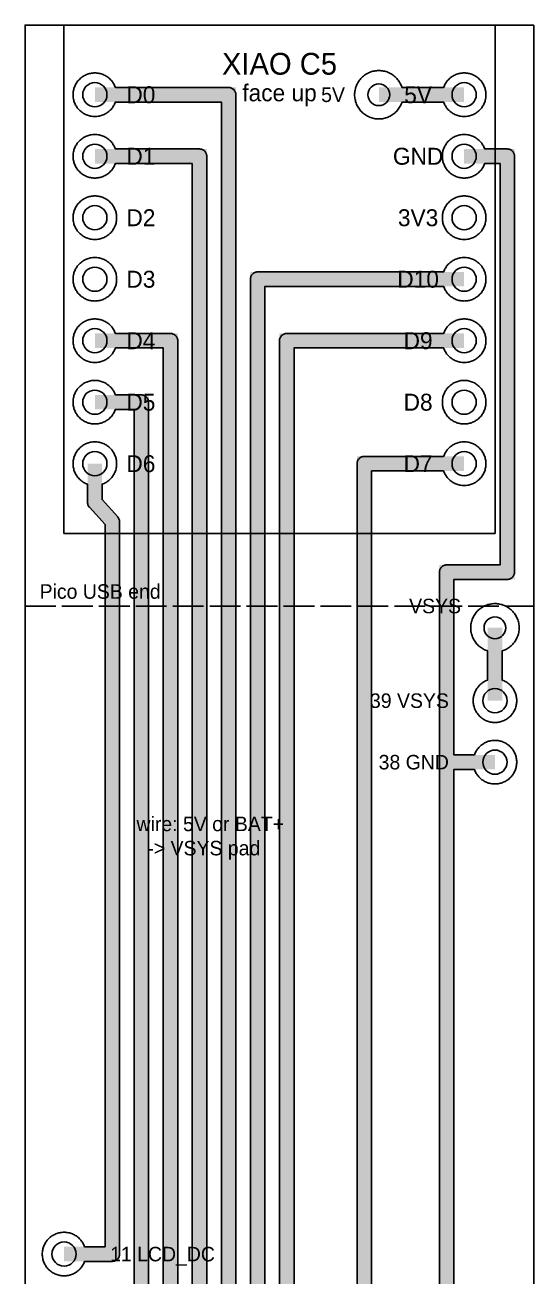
# Model space of a CAD drawing. Header units: millimetres. Extents: x 0 to 21, y -53.6 to 24.
# Drawn here: x 0 to 21, y -27.7 to 24 of the extents above; entities that cross this region are included whole.
import ezdxf
from ezdxf.enums import TextEntityAlignment as Align

# ---------------------------------------------------------------- set-up
doc = ezdxf.new("R2010")
doc.units = ezdxf.units.MM
doc.linetypes.add('DASHED', pattern=[1.524, 1.27, -0.254])
for name, color, linetype in [('COPPER_BOTTOM', 1, 'Continuous'), ('DRILL', 5, 'Continuous'), ('OUTLINE', 7, 'Continuous'), ('SILK_TOP', 2, 'Continuous'), ('TRACK_CENTER', 3, 'Continuous')]:
    doc.layers.add(name, color=color, linetype=linetype)

msp = doc.modelspace()

# ---------------------------------------------------------------- linework, layer by layer
at = {"layer": 'COPPER_BOTTOM'}
for points in [[(8.7, -39.47), (8.7, 21.12), (8.699, 21.149), (8.694, 21.179), (8.687, 21.207), (8.677, 21.235), (8.665, 21.261), (8.649, 21.287), (8.632, 21.31), (8.612, 21.332), (8.59, 21.352), (8.567, 21.369), (8.541, 21.385), (8.515, 21.397), (8.487, 21.407), (8.459, 21.414), (8.429, 21.419), (8.4, 21.42), (3.728, 21.42), (3.727, 21.423), (3.711, 21.464), (3.694, 21.505), (3.694, 21.505), (3.674, 21.544), (3.652, 21.583), (3.628, 21.62), (3.603, 21.656), (3.576, 21.691), (3.547, 21.724), (3.516, 21.756), (3.484, 21.787), (3.451, 21.816), (3.416, 21.843), (3.38, 21.868), (3.343, 21.892), (3.304, 21.914), (3.265, 21.934), (3.224, 21.951), (3.183, 21.967), (3.141, 21.981), (3.099, 21.993), (3.056, 22.003), (3.012, 22.01), (2.968, 22.016), (2.924, 22.019), (2.88, 22.02), (2.836, 22.019), (2.792, 22.016), (2.748, 22.01), (2.704, 22.003), (2.661, 21.993), (2.619, 21.981), (2.577, 21.967), (2.536, 21.951), (2.495, 21.934), (2.456, 21.914), (2.417, 21.892), (2.38, 21.868), (2.344, 21.843), (2.309, 21.816), (2.276, 21.787), (2.244, 21.756), (2.213, 21.724), (2.184, 21.691), (2.157, 21.656), (2.132, 21.62), (2.108, 21.583), (2.086, 21.544), (2.066, 21.505), (2.049, 21.464), (2.033, 21.423), (2.019, 21.381), (2.007, 21.339), (1.997, 21.296), (1.99, 21.252), (1.984, 21.208), (1.981, 21.164), (1.98, 21.12), (1.981, 21.076), (1.984, 21.032), (1.99, 20.988), (1.997, 20.944), (2.007, 20.901), (2.019, 20.859), (2.033, 20.817), (2.049, 20.776), (2.066, 20.735), (2.086, 20.696), (2.108, 20.657), (2.132, 20.62), (2.157, 20.584), (2.184, 20.549), (2.213, 20.516), (2.244, 20.484), (2.276, 20.453), (2.309, 20.424), (2.344, 20.397), (2.38, 20.372), (2.417, 20.348), (2.456, 20.326), (2.495, 20.306), (2.536, 20.289), (2.577, 20.273), (2.619, 20.259), (2.661, 20.247), (2.704, 20.237), (2.748, 20.23), (2.792, 20.224), (2.836, 20.221), (2.88, 20.22), (2.924, 20.221), (2.968, 20.224), (3.012, 20.23), (3.056, 20.237), (3.099, 20.247), (3.141, 20.259), (3.183, 20.273), (3.224, 20.289), (3.265, 20.306), (3.304, 20.326), (3.343, 20.348), (3.38, 20.372), (3.416, 20.397), (3.451, 20.424), (3.484, 20.453), (3.516, 20.484), (3.547, 20.516), (3.576, 20.549), (3.603, 20.584), (3.628, 20.62), (3.652, 20.657), (3.674, 20.696), (3.694, 20.735), (3.711, 20.776), (3.727, 20.817), (3.728, 20.82), (8.1, 20.82), (8.1, -39.17)], [(7.5, -36.93), (7.5, 18.58), (7.499, 18.609), (7.494, 18.639), (7.487, 18.667), (7.477, 18.695), (7.465, 18.721), (7.449, 18.747), (7.432, 18.77), (7.412, 18.792), (7.39, 18.812), (7.367, 18.829), (7.341, 18.845), (7.315, 18.857), (7.287, 18.867), (7.259, 18.874), (7.229, 18.879), (7.2, 18.88), (3.728, 18.88), (3.727, 18.883), (3.711, 18.924), (3.694, 18.965), (3.694, 18.965), (3.674, 19.004), (3.652, 19.043), (3.628, 19.08), (3.603, 19.116), (3.576, 19.151), (3.547, 19.184), (3.516, 19.216), (3.484, 19.247), (3.451, 19.276), (3.416, 19.303), (3.38, 19.328), (3.343, 19.352), (3.304, 19.374), (3.265, 19.394), (3.224, 19.411), (3.183, 19.427), (3.141, 19.441), (3.099, 19.453), (3.056, 19.463), (3.012, 19.47), (2.968, 19.476), (2.924, 19.479), (2.88, 19.48), (2.836, 19.479), (2.792, 19.476), (2.748, 19.47), (2.704, 19.463), (2.661, 19.453), (2.619, 19.441), (2.577, 19.427), (2.536, 19.411), (2.495, 19.394), (2.456, 19.374), (2.417, 19.352), (2.38, 19.328), (2.344, 19.303), (2.309, 19.276), (2.276, 19.247), (2.244, 19.216), (2.213, 19.184), (2.184, 19.151), (2.157, 19.116), (2.132, 19.08), (2.108, 19.043), (2.086, 19.004), (2.066, 18.965), (2.049, 18.924), (2.033, 18.883), (2.019, 18.841), (2.007, 18.799), (1.997, 18.756), (1.99, 18.712), (1.984, 18.668), (1.981, 18.624), (1.98, 18.58), (1.981, 18.536), (1.984, 18.492), (1.99, 18.448), (1.997, 18.404), (2.007, 18.361), (2.019, 18.319), (2.033, 18.277), (2.049, 18.236), (2.066, 18.195), (2.086, 18.156), (2.108, 18.117), (2.132, 18.08), (2.157, 18.044), (2.184, 18.009), (2.213, 17.976), (2.244, 17.944), (2.276, 17.913), (2.309, 17.884), (2.344, 17.857), (2.38, 17.832), (2.417, 17.808), (2.456, 17.786), (2.495, 17.766), (2.536, 17.749), (2.577, 17.733), (2.619, 17.719), (2.661, 17.707), (2.704, 17.697), (2.748, 17.69), (2.792, 17.684), (2.836, 17.681), (2.88, 17.68), (2.924, 17.681), (2.968, 17.684), (3.012, 17.69), (3.056, 17.697), (3.099, 17.707), (3.141, 17.719), (3.183, 17.733), (3.224, 17.749), (3.265, 17.766), (3.304, 17.786), (3.343, 17.808), (3.38, 17.832), (3.416, 17.857), (3.451, 17.884), (3.484, 17.913), (3.516, 17.944), (3.547, 17.976), (3.576, 18.009), (3.603, 18.044), (3.628, 18.08), (3.652, 18.117), (3.674, 18.156), (3.694, 18.195), (3.711, 18.236), (3.727, 18.277), (3.728, 18.28), (6.9, 18.28), (6.9, -36.63)], [(17.7, -31.55), (17.7, -6.75), (18.542, -6.75), (18.543, -6.753), (18.559, -6.794), (18.576, -6.835), (18.596, -6.874), (18.618, -6.913), (18.642, -6.95), (18.667, -6.986), (18.694, -7.021), (18.723, -7.054), (18.754, -7.086), (18.786, -7.117), (18.819, -7.146), (18.854, -7.173), (18.89, -7.198), (18.927, -7.222), (18.966, -7.244), (19.005, -7.264), (19.046, -7.281), (19.087, -7.297), (19.129, -7.311), (19.171, -7.323), (19.214, -7.333), (19.258, -7.34), (19.302, -7.346), (19.346, -7.349), (19.39, -7.35), (19.434, -7.349), (19.478, -7.346), (19.522, -7.34), (19.566, -7.333), (19.609, -7.323), (19.651, -7.311), (19.693, -7.297), (19.734, -7.281), (19.775, -7.264), (19.814, -7.244), (19.853, -7.222), (19.89, -7.198), (19.926, -7.173), (19.961, -7.146), (19.994, -7.117), (20.026, -7.086), (20.057, -7.054), (20.086, -7.021), (20.113, -6.986), (20.138, -6.95), (20.162, -6.913), (20.184, -6.874), (20.204, -6.835), (20.221, -6.794), (20.237, -6.753), (20.251, -6.711), (20.263, -6.669), (20.273, -6.626), (20.28, -6.582), (20.286, -6.538), (20.289, -6.494), (20.29, -6.45), (20.289, -6.406), (20.286, -6.362), (20.28, -6.318), (20.273, -6.274), (20.263, -6.231), (20.251, -6.189), (20.237, -6.147), (20.221, -6.106), (20.204, -6.065), (20.184, -6.026), (20.162, -5.987), (20.138, -5.95), (20.113, -5.914), (20.086, -5.879), (20.057, -5.846), (20.026, -5.814), (19.994, -5.783), (19.961, -5.754), (19.926, -5.727), (19.89, -5.702), (19.853, -5.678), (19.814, -5.656), (19.775, -5.636), (19.734, -5.619), (19.693, -5.603), (19.651, -5.589), (19.609, -5.577), (19.566, -5.567), (19.522, -5.56), (19.478, -5.554), (19.434, -5.551), (19.39, -5.55), (19.346, -5.551), (19.302, -5.554), (19.258, -5.56), (19.214, -5.567), (19.171, -5.577), (19.129, -5.589), (19.087, -5.603), (19.046, -5.619), (19.005, -5.636), (18.966, -5.656), (18.927, -5.678), (18.89, -5.702), (18.854, -5.727), (18.819, -5.754), (18.786, -5.783), (18.754, -5.814), (18.723, -5.846), (18.694, -5.879), (18.667, -5.914), (18.642, -5.95), (18.618, -5.987), (18.596, -6.026), (18.576, -6.065), (18.559, -6.106), (18.543, -6.147), (18.542, -6.15), (17.7, -6.15), (17.7, 1.1), (19.9, 1.1), (19.929, 1.101), (19.959, 1.106), (19.987, 1.113), (20.015, 1.123), (20.041, 1.135), (20.067, 1.151), (20.09, 1.168), (20.112, 1.188), (20.132, 1.21), (20.149, 1.233), (20.165, 1.259), (20.177, 1.285), (20.187, 1.313), (20.194, 1.341), (20.199, 1.371), (20.2, 1.4), (20.2, 18.58), (20.199, 18.609), (20.194, 18.639), (20.187, 18.667), (20.177, 18.695), (20.165, 18.721), (20.149, 18.747), (20.132, 18.77), (20.112, 18.792), (20.09, 18.812), (20.067, 18.829), (20.041, 18.845), (20.015, 18.857), (19.987, 18.867), (19.959, 18.874), (19.929, 18.879), (19.9, 18.88), (18.968, 18.88), (18.967, 18.883), (18.951, 18.924), (18.951, 18.924), (18.934, 18.965), (18.914, 19.004), (18.892, 19.043), (18.868, 19.08), (18.843, 19.116), (18.816, 19.151), (18.787, 19.184), (18.756, 19.216), (18.724, 19.247), (18.691, 19.276), (18.656, 19.303), (18.62, 19.328), (18.583, 19.352), (18.544, 19.374), (18.505, 19.394), (18.464, 19.411), (18.423, 19.427), (18.381, 19.441), (18.339, 19.453), (18.296, 19.463), (18.252, 19.47), (18.208, 19.476), (18.164, 19.479), (18.12, 19.48), (18.076, 19.479), (18.032, 19.476), (17.988, 19.47), (17.944, 19.463), (17.901, 19.453), (17.859, 19.441), (17.817, 19.427), (17.776, 19.411), (17.735, 19.394), (17.696, 19.374), (17.657, 19.352), (17.62, 19.328), (17.584, 19.303), (17.549, 19.276), (17.516, 19.247), (17.484, 19.216), (17.453, 19.184), (17.424, 19.151), (17.397, 19.116), (17.372, 19.08), (17.348, 19.043), (17.326, 19.004), (17.306, 18.965), (17.289, 18.924), (17.273, 18.883), (17.259, 18.841), (17.247, 18.799), (17.237, 18.756), (17.23, 18.712), (17.224, 18.668), (17.221, 18.624), (17.22, 18.58), (17.221, 18.536), (17.224, 18.492), (17.23, 18.448), (17.237, 18.404), (17.247, 18.361), (17.259, 18.319), (17.273, 18.277), (17.289, 18.236), (17.306, 18.195), (17.326, 18.156), (17.348, 18.117), (17.372, 18.08), (17.397, 18.044), (17.424, 18.009), (17.453, 17.976), (17.484, 17.944), (17.516, 17.913), (17.549, 17.884), (17.584, 17.857), (17.62, 17.832), (17.657, 17.808), (17.696, 17.786), (17.735, 17.766), (17.776, 17.749), (17.817, 17.733), (17.859, 17.719), (17.901, 17.707), (17.944, 17.697), (17.988, 17.69), (18.032, 17.684), (18.076, 17.681), (18.12, 17.68), (18.164, 17.681), (18.208, 17.684), (18.252, 17.69), (18.296, 17.697), (18.339, 17.707), (18.381, 17.719), (18.423, 17.733), (18.464, 17.749), (18.505, 17.766), (18.544, 17.786), (18.583, 17.808), (18.62, 17.832), (18.656, 17.857), (18.691, 17.884), (18.724, 17.913), (18.756, 17.944), (18.787, 17.976), (18.816, 18.009), (18.843, 18.044), (18.868, 18.08), (18.892, 18.117), (18.914, 18.156), (18.934, 18.195), (18.951, 18.236), (18.967, 18.277), (18.968, 18.28), (19.6, 18.28), (19.6, 1.7), (17.4, 1.7), (17.371, 1.699), (17.341, 1.694), (17.313, 1.687), (17.285, 1.677), (17.259, 1.665), (17.233, 1.649), (17.21, 1.632), (17.188, 1.612), (17.168, 1.59), (17.151, 1.567), (17.135, 1.541), (17.123, 1.515), (17.113, 1.487), (17.106, 1.459), (17.101, 1.429), (17.1, 1.4), (17.1, -6.45), (17.1, -31.85)], [(9.9, -42.01), (9.9, 13.2), (17.272, 13.2), (17.273, 13.197), (17.289, 13.156), (17.306, 13.115), (17.326, 13.076), (17.348, 13.037), (17.372, 13), (17.397, 12.964), (17.424, 12.929), (17.453, 12.896), (17.484, 12.864), (17.516, 12.833), (17.549, 12.804), (17.584, 12.777), (17.62, 12.752), (17.657, 12.728), (17.696, 12.706), (17.735, 12.686), (17.776, 12.669), (17.817, 12.653), (17.859, 12.639), (17.901, 12.627), (17.944, 12.617), (17.988, 12.61), (18.032, 12.604), (18.076, 12.601), (18.12, 12.6), (18.164, 12.601), (18.208, 12.604), (18.252, 12.61), (18.296, 12.617), (18.339, 12.627), (18.381, 12.639), (18.423, 12.653), (18.464, 12.669), (18.505, 12.686), (18.544, 12.706), (18.583, 12.728), (18.62, 12.752), (18.656, 12.777), (18.691, 12.804), (18.724, 12.833), (18.756, 12.864), (18.787, 12.896), (18.816, 12.929), (18.843, 12.964), (18.868, 13), (18.892, 13.037), (18.914, 13.076), (18.934, 13.115), (18.951, 13.156), (18.967, 13.197), (18.981, 13.239), (18.993, 13.281), (19.003, 13.324), (19.01, 13.368), (19.016, 13.412), (19.019, 13.456), (19.02, 13.5), (19.019, 13.544), (19.016, 13.588), (19.01, 13.632), (19.003, 13.676), (18.993, 13.719), (18.981, 13.761), (18.967, 13.803), (18.951, 13.844), (18.934, 13.885), (18.914, 13.924), (18.892, 13.963), (18.868, 14), (18.843, 14.036), (18.816, 14.071), (18.787, 14.104), (18.756, 14.136), (18.724, 14.167), (18.691, 14.196), (18.656, 14.223), (18.62, 14.248), (18.583, 14.272), (18.544, 14.294), (18.505, 14.314), (18.464, 14.331), (18.423, 14.347), (18.381, 14.361), (18.339, 14.373), (18.296, 14.383), (18.252, 14.39), (18.208, 14.396), (18.164, 14.399), (18.12, 14.4), (18.076, 14.399), (18.032, 14.396), (17.988, 14.39), (17.944, 14.383), (17.901, 14.373), (17.859, 14.361), (17.817, 14.347), (17.776, 14.331), (17.735, 14.314), (17.696, 14.294), (17.657, 14.272), (17.62, 14.248), (17.584, 14.223), (17.549, 14.196), (17.516, 14.167), (17.484, 14.136), (17.453, 14.104), (17.424, 14.071), (17.397, 14.036), (17.372, 14), (17.348, 13.963), (17.326, 13.924), (17.306, 13.885), (17.289, 13.844), (17.273, 13.803), (17.272, 13.8), (9.6, 13.8), (9.571, 13.799), (9.541, 13.794), (9.513, 13.787), (9.485, 13.777), (9.459, 13.765), (9.433, 13.749), (9.41, 13.732), (9.388, 13.712), (9.368, 13.69), (9.351, 13.667), (9.335, 13.641), (9.323, 13.615), (9.313, 13.587), (9.306, 13.559), (9.301, 13.529), (9.3, 13.5), (9.3, -41.71)], [(6.3, -34.39), (6.3, 10.96), (6.299, 10.989), (6.294, 11.019), (6.287, 11.047), (6.277, 11.075), (6.265, 11.101), (6.249, 11.127), (6.232, 11.15), (6.212, 11.172), (6.19, 11.192), (6.167, 11.209), (6.141, 11.225), (6.115, 11.237), (6.087, 11.247), (6.059, 11.254), (6.029, 11.259), (6, 11.26), (3.728, 11.26), (3.727, 11.263), (3.711, 11.304), (3.711, 11.304), (3.694, 11.345), (3.674, 11.384), (3.652, 11.423), (3.628, 11.46), (3.603, 11.496), (3.576, 11.531), (3.547, 11.564), (3.516, 11.596), (3.484, 11.627), (3.451, 11.656), (3.416, 11.683), (3.38, 11.708), (3.343, 11.732), (3.304, 11.754), (3.265, 11.774), (3.224, 11.791), (3.183, 11.807), (3.141, 11.821), (3.099, 11.833), (3.056, 11.843), (3.012, 11.85), (2.968, 11.856), (2.924, 11.859), (2.88, 11.86), (2.836, 11.859), (2.792, 11.856), (2.748, 11.85), (2.704, 11.843), (2.661, 11.833), (2.619, 11.821), (2.577, 11.807), (2.536, 11.791), (2.495, 11.774), (2.456, 11.754), (2.417, 11.732), (2.38, 11.708), (2.344, 11.683), (2.309, 11.656), (2.276, 11.627), (2.244, 11.596), (2.213, 11.564), (2.184, 11.531), (2.157, 11.496), (2.132, 11.46), (2.108, 11.423), (2.086, 11.384), (2.066, 11.345), (2.049, 11.304), (2.033, 11.263), (2.019, 11.221), (2.007, 11.179), (1.997, 11.136), (1.99, 11.092), (1.984, 11.048), (1.981, 11.004), (1.98, 10.96), (1.981, 10.916), (1.984, 10.872), (1.99, 10.828), (1.997, 10.784), (2.007, 10.741), (2.019, 10.699), (2.033, 10.657), (2.049, 10.616), (2.066, 10.575), (2.086, 10.536), (2.108, 10.497), (2.132, 10.46), (2.157, 10.424), (2.184, 10.389), (2.213, 10.356), (2.244, 10.324), (2.276, 10.293), (2.309, 10.264), (2.344, 10.237), (2.38, 10.212), (2.417, 10.188), (2.456, 10.166), (2.495, 10.146), (2.536, 10.129), (2.577, 10.113), (2.619, 10.099), (2.661, 10.087), (2.704, 10.077), (2.748, 10.07), (2.792, 10.064), (2.836, 10.061), (2.88, 10.06), (2.924, 10.061), (2.968, 10.064), (3.012, 10.07), (3.056, 10.077), (3.099, 10.087), (3.141, 10.099), (3.183, 10.113), (3.224, 10.129), (3.265, 10.146), (3.304, 10.166), (3.343, 10.188), (3.38, 10.212), (3.416, 10.237), (3.451, 10.264), (3.484, 10.293), (3.516, 10.324), (3.547, 10.356), (3.576, 10.389), (3.603, 10.424), (3.628, 10.46), (3.652, 10.497), (3.674, 10.536), (3.694, 10.575), (3.711, 10.616), (3.727, 10.657), (3.728, 10.66), (5.7, 10.66), (5.7, -34.09)], [(11.1, -49.63), (11.1, 10.66), (17.272, 10.66), (17.273, 10.657), (17.289, 10.616), (17.306, 10.575), (17.326, 10.536), (17.348, 10.497), (17.372, 10.46), (17.397, 10.424), (17.424, 10.389), (17.453, 10.356), (17.484, 10.324), (17.516, 10.293), (17.549, 10.264), (17.584, 10.237), (17.62, 10.212), (17.657, 10.188), (17.696, 10.166), (17.735, 10.146), (17.776, 10.129), (17.817, 10.113), (17.859, 10.099), (17.901, 10.087), (17.944, 10.077), (17.988, 10.07), (18.032, 10.064), (18.076, 10.061), (18.12, 10.06), (18.164, 10.061), (18.208, 10.064), (18.252, 10.07), (18.296, 10.077), (18.339, 10.087), (18.381, 10.099), (18.423, 10.113), (18.464, 10.129), (18.505, 10.146), (18.544, 10.166), (18.583, 10.188), (18.62, 10.212), (18.656, 10.237), (18.691, 10.264), (18.724, 10.293), (18.756, 10.324), (18.787, 10.356), (18.816, 10.389), (18.843, 10.424), (18.868, 10.46), (18.892, 10.497), (18.914, 10.536), (18.934, 10.575), (18.951, 10.616), (18.967, 10.657), (18.981, 10.699), (18.993, 10.741), (19.003, 10.784), (19.01, 10.828), (19.016, 10.872), (19.019, 10.916), (19.02, 10.96), (19.019, 11.004), (19.016, 11.048), (19.01, 11.092), (19.003, 11.136), (18.993, 11.179), (18.981, 11.221), (18.967, 11.263), (18.951, 11.304), (18.934, 11.345), (18.914, 11.384), (18.892, 11.423), (18.868, 11.46), (18.843, 11.496), (18.816, 11.531), (18.787, 11.564), (18.756, 11.596), (18.724, 11.627), (18.691, 11.656), (18.656, 11.683), (18.62, 11.708), (18.583, 11.732), (18.544, 11.754), (18.505, 11.774), (18.464, 11.791), (18.423, 11.807), (18.381, 11.821), (18.339, 11.833), (18.296, 11.843), (18.252, 11.85), (18.208, 11.856), (18.164, 11.859), (18.12, 11.86), (18.076, 11.859), (18.032, 11.856), (17.988, 11.85), (17.944, 11.843), (17.901, 11.833), (17.859, 11.821), (17.817, 11.807), (17.776, 11.791), (17.735, 11.774), (17.696, 11.754), (17.657, 11.732), (17.62, 11.708), (17.584, 11.683), (17.549, 11.656), (17.516, 11.627), (17.484, 11.596), (17.453, 11.564), (17.424, 11.531), (17.397, 11.496), (17.372, 11.46), (17.348, 11.423), (17.326, 11.384), (17.306, 11.345), (17.289, 11.304), (17.273, 11.263), (17.272, 11.26), (10.8, 11.26), (10.771, 11.259), (10.741, 11.254), (10.713, 11.247), (10.685, 11.237), (10.659, 11.225), (10.633, 11.209), (10.633, 11.209), (10.61, 11.192), (10.588, 11.172), (10.568, 11.15), (10.551, 11.127), (10.535, 11.101), (10.523, 11.075), (10.513, 11.047), (10.506, 11.019), (10.501, 10.989), (10.5, 10.96), (10.5, -49.33)], [(5.1, -29.31), (5.1, 8.42), (5.099, 8.449), (5.094, 8.479), (5.087, 8.507), (5.077, 8.535), (5.065, 8.561), (5.049, 8.587), (5.032, 8.61), (5.012, 8.632), (4.99, 8.652), (4.967, 8.669), (4.941, 8.685), (4.915, 8.697), (4.887, 8.707), (4.859, 8.714), (4.829, 8.719), (4.8, 8.72), (3.728, 8.72), (3.727, 8.723), (3.711, 8.764), (3.711, 8.764), (3.694, 8.805), (3.674, 8.844), (3.652, 8.883), (3.628, 8.92), (3.603, 8.956), (3.576, 8.991), (3.547, 9.024), (3.516, 9.056), (3.484, 9.087), (3.451, 9.116), (3.416, 9.143), (3.38, 9.168), (3.343, 9.192), (3.304, 9.214), (3.265, 9.234), (3.224, 9.251), (3.183, 9.267), (3.141, 9.281), (3.099, 9.293), (3.056, 9.303), (3.012, 9.31), (2.968, 9.316), (2.924, 9.319), (2.88, 9.32), (2.836, 9.319), (2.792, 9.316), (2.748, 9.31), (2.704, 9.303), (2.661, 9.293), (2.619, 9.281), (2.577, 9.267), (2.536, 9.251), (2.495, 9.234), (2.456, 9.214), (2.417, 9.192), (2.38, 9.168), (2.344, 9.143), (2.309, 9.116), (2.276, 9.087), (2.244, 9.056), (2.213, 9.024), (2.184, 8.991), (2.157, 8.956), (2.132, 8.92), (2.108, 8.883), (2.086, 8.844), (2.066, 8.805), (2.049, 8.764), (2.033, 8.723), (2.019, 8.681), (2.007, 8.639), (1.997, 8.596), (1.99, 8.552), (1.984, 8.508), (1.981, 8.464), (1.98, 8.42), (1.981, 8.376), (1.984, 8.332), (1.99, 8.288), (1.997, 8.244), (2.007, 8.201), (2.019, 8.159), (2.033, 8.117), (2.049, 8.076), (2.066, 8.035), (2.086, 7.996), (2.108, 7.957), (2.132, 7.92), (2.157, 7.884), (2.184, 7.849), (2.213, 7.816), (2.244, 7.784), (2.276, 7.753), (2.309, 7.724), (2.344, 7.697), (2.38, 7.672), (2.417, 7.648), (2.456, 7.626), (2.495, 7.606), (2.536, 7.589), (2.577, 7.573), (2.619, 7.559), (2.661, 7.547), (2.704, 7.537), (2.748, 7.53), (2.792, 7.524), (2.836, 7.521), (2.88, 7.52), (2.924, 7.521), (2.968, 7.524), (3.012, 7.53), (3.056, 7.537), (3.099, 7.547), (3.141, 7.559), (3.183, 7.573), (3.224, 7.589), (3.265, 7.606), (3.304, 7.626), (3.343, 7.648), (3.38, 7.672), (3.416, 7.697), (3.451, 7.724), (3.484, 7.753), (3.516, 7.784), (3.547, 7.816), (3.576, 7.849), (3.603, 7.884), (3.628, 7.92), (3.652, 7.957), (3.674, 7.996), (3.694, 8.035), (3.711, 8.076), (3.727, 8.117), (3.728, 8.12), (4.5, 8.12), (4.5, -29.01)], [(14.3, -49.33), (14.3, 5.58), (17.272, 5.58), (17.273, 5.577), (17.289, 5.536), (17.306, 5.495), (17.326, 5.456), (17.348, 5.417), (17.372, 5.38), (17.397, 5.344), (17.424, 5.309), (17.453, 5.276), (17.484, 5.244), (17.516, 5.213), (17.549, 5.184), (17.584, 5.157), (17.62, 5.132), (17.657, 5.108), (17.696, 5.086), (17.735, 5.066), (17.776, 5.049), (17.817, 5.033), (17.859, 5.019), (17.901, 5.007), (17.944, 4.997), (17.988, 4.99), (18.032, 4.984), (18.076, 4.981), (18.12, 4.98), (18.164, 4.981), (18.208, 4.984), (18.252, 4.99), (18.296, 4.997), (18.339, 5.007), (18.381, 5.019), (18.423, 5.033), (18.464, 5.049), (18.505, 5.066), (18.544, 5.086), (18.583, 5.108), (18.62, 5.132), (18.656, 5.157), (18.691, 5.184), (18.724, 5.213), (18.756, 5.244), (18.787, 5.276), (18.816, 5.309), (18.843, 5.344), (18.868, 5.38), (18.892, 5.417), (18.914, 5.456), (18.934, 5.495), (18.951, 5.536), (18.967, 5.577), (18.981, 5.619), (18.993, 5.661), (19.003, 5.704), (19.01, 5.748), (19.016, 5.792), (19.019, 5.836), (19.02, 5.88), (19.019, 5.924), (19.016, 5.968), (19.01, 6.012), (19.003, 6.056), (18.993, 6.099), (18.981, 6.141), (18.981, 6.141), (18.967, 6.183), (18.951, 6.224), (18.934, 6.265), (18.914, 6.304), (18.892, 6.343), (18.868, 6.38), (18.843, 6.416), (18.816, 6.451), (18.787, 6.484), (18.756, 6.516), (18.724, 6.547), (18.691, 6.576), (18.656, 6.603), (18.62, 6.628), (18.583, 6.652), (18.544, 6.674), (18.505, 6.694), (18.464, 6.711), (18.423, 6.727), (18.381, 6.741), (18.339, 6.753), (18.296, 6.763), (18.252, 6.77), (18.208, 6.776), (18.164, 6.779), (18.12, 6.78), (18.076, 6.779), (18.032, 6.776), (17.988, 6.77), (17.944, 6.763), (17.901, 6.753), (17.859, 6.741), (17.817, 6.727), (17.776, 6.711), (17.735, 6.694), (17.696, 6.674), (17.657, 6.652), (17.62, 6.628), (17.584, 6.603), (17.549, 6.576), (17.516, 6.547), (17.484, 6.516), (17.453, 6.484), (17.424, 6.451), (17.397, 6.416), (17.372, 6.38), (17.348, 6.343), (17.326, 6.304), (17.306, 6.265), (17.289, 6.224), (17.273, 6.183), (17.272, 6.18), (14, 6.18), (13.971, 6.179), (13.941, 6.174), (13.913, 6.167), (13.885, 6.157), (13.859, 6.145), (13.833, 6.129), (13.81, 6.112), (13.788, 6.092), (13.768, 6.07), (13.751, 6.047), (13.735, 6.021), (13.723, 5.995), (13.713, 5.967), (13.706, 5.939), (13.701, 5.909), (13.7, 5.88), (13.7, -49.63)]]:
    msp.add_lwpolyline(points, dxfattribs=at)
for points in [[(15.482, 21.591), (15.458, 21.634), (15.431, 21.676), (15.403, 21.716), (15.373, 21.754), (15.341, 21.792), (15.307, 21.827), (15.272, 21.861), (15.234, 21.893), (15.196, 21.923), (15.156, 21.951), (15.114, 21.978), (15.071, 22.002), (15.028, 22.024), (14.983, 22.044), (14.937, 22.062), (14.89, 22.077), (14.843, 22.09), (14.795, 22.101), (14.747, 22.109), (14.698, 22.115), (14.649, 22.119), (14.6, 22.12), (14.551, 22.119), (14.502, 22.115), (14.453, 22.109), (14.405, 22.101), (14.357, 22.09), (14.31, 22.077), (14.263, 22.062), (14.217, 22.044), (14.172, 22.024), (14.129, 22.002), (14.086, 21.978), (14.044, 21.951), (14.004, 21.923), (13.966, 21.893), (13.928, 21.861), (13.893, 21.827), (13.859, 21.792), (13.827, 21.754), (13.797, 21.716), (13.769, 21.676), (13.742, 21.634), (13.718, 21.591), (13.696, 21.548), (13.676, 21.503), (13.658, 21.457), (13.643, 21.41), (13.63, 21.363), (13.619, 21.315), (13.611, 21.267), (13.605, 21.218), (13.601, 21.169), (13.6, 21.12), (13.601, 21.071), (13.605, 21.022), (13.611, 20.973), (13.619, 20.925), (13.63, 20.877), (13.643, 20.83), (13.658, 20.783), (13.676, 20.737), (13.696, 20.692), (13.718, 20.649), (13.742, 20.606), (13.769, 20.564), (13.797, 20.524), (13.827, 20.486), (13.859, 20.448), (13.893, 20.413), (13.928, 20.379), (13.966, 20.347), (14.004, 20.317), (14.044, 20.289), (14.086, 20.262), (14.129, 20.238), (14.172, 20.216), (14.217, 20.196), (14.263, 20.178), (14.31, 20.163), (14.357, 20.15), (14.405, 20.139), (14.453, 20.131), (14.502, 20.125), (14.551, 20.121), (14.6, 20.12), (14.649, 20.121), (14.698, 20.125), (14.747, 20.131), (14.795, 20.139), (14.843, 20.15), (14.89, 20.163), (14.937, 20.178), (14.983, 20.196), (15.028, 20.216), (15.071, 20.238), (15.114, 20.262), (15.156, 20.289), (15.196, 20.317), (15.234, 20.347), (15.272, 20.379), (15.307, 20.413), (15.341, 20.448), (15.373, 20.486), (15.403, 20.524), (15.431, 20.564), (15.458, 20.606), (15.482, 20.649), (15.504, 20.692), (15.524, 20.737), (15.542, 20.783), (15.554, 20.82), (17.272, 20.82), (17.273, 20.817), (17.289, 20.776), (17.306, 20.735), (17.326, 20.696), (17.348, 20.657), (17.372, 20.62), (17.397, 20.584), (17.424, 20.549), (17.453, 20.516), (17.484, 20.484), (17.516, 20.453), (17.549, 20.424), (17.584, 20.397), (17.62, 20.372), (17.657, 20.348), (17.696, 20.326), (17.735, 20.306), (17.776, 20.289), (17.817, 20.273), (17.859, 20.259), (17.901, 20.247), (17.944, 20.237), (17.988, 20.23), (18.032, 20.224), (18.076, 20.221), (18.12, 20.22), (18.164, 20.221), (18.208, 20.224), (18.252, 20.23), (18.296, 20.237), (18.339, 20.247), (18.381, 20.259), (18.423, 20.273), (18.464, 20.289), (18.505, 20.306), (18.544, 20.326), (18.583, 20.348), (18.62, 20.372), (18.656, 20.397), (18.691, 20.424), (18.724, 20.453), (18.756, 20.484), (18.787, 20.516), (18.816, 20.549), (18.843, 20.584), (18.868, 20.62), (18.892, 20.657), (18.914, 20.696), (18.934, 20.735), (18.951, 20.776), (18.967, 20.817), (18.981, 20.859), (18.993, 20.901), (19.003, 20.944), (19.01, 20.988), (19.016, 21.032), (19.019, 21.076), (19.02, 21.12), (19.019, 21.164), (19.016, 21.208), (19.01, 21.252), (19.003, 21.296), (18.993, 21.339), (18.981, 21.381), (18.967, 21.423), (18.951, 21.464), (18.934, 21.505), (18.914, 21.544), (18.892, 21.583), (18.868, 21.62), (18.843, 21.656), (18.816, 21.691), (18.787, 21.724), (18.756, 21.756), (18.724, 21.787), (18.691, 21.816), (18.656, 21.843), (18.62, 21.868), (18.583, 21.892), (18.544, 21.914), (18.505, 21.934), (18.464, 21.951), (18.423, 21.967), (18.381, 21.981), (18.339, 21.993), (18.296, 22.003), (18.252, 22.01), (18.208, 22.016), (18.164, 22.019), (18.12, 22.02), (18.076, 22.019), (18.032, 22.016), (17.988, 22.01), (17.944, 22.003), (17.901, 21.993), (17.859, 21.981), (17.817, 21.967), (17.776, 21.951), (17.735, 21.934), (17.696, 21.914), (17.657, 21.892), (17.62, 21.868), (17.584, 21.843), (17.549, 21.816), (17.516, 21.787), (17.484, 21.756), (17.453, 21.724), (17.424, 21.691), (17.397, 21.656), (17.372, 21.62), (17.348, 21.583), (17.326, 21.544), (17.306, 21.505), (17.289, 21.464), (17.273, 21.423), (17.272, 21.42), (15.554, 21.42), (15.542, 21.457), (15.524, 21.503), (15.504, 21.548), (15.482, 21.591)], [(3.753, 16.259), (3.741, 16.301), (3.727, 16.343), (3.711, 16.384), (3.694, 16.425), (3.674, 16.464), (3.652, 16.503), (3.628, 16.54), (3.603, 16.576), (3.576, 16.611), (3.547, 16.644), (3.516, 16.676), (3.484, 16.707), (3.451, 16.736), (3.416, 16.763), (3.38, 16.788), (3.343, 16.812), (3.304, 16.834), (3.265, 16.854), (3.224, 16.871), (3.183, 16.887), (3.141, 16.901), (3.099, 16.913), (3.056, 16.923), (3.012, 16.93), (2.968, 16.936), (2.924, 16.939), (2.88, 16.94), (2.836, 16.939), (2.792, 16.936), (2.748, 16.93), (2.704, 16.923), (2.661, 16.913), (2.619, 16.901), (2.577, 16.887), (2.536, 16.871), (2.495, 16.854), (2.456, 16.834), (2.417, 16.812), (2.38, 16.788), (2.344, 16.763), (2.309, 16.736), (2.276, 16.707), (2.244, 16.676), (2.213, 16.644), (2.184, 16.611), (2.157, 16.576), (2.132, 16.54), (2.108, 16.503), (2.086, 16.464), (2.066, 16.425), (2.049, 16.384), (2.033, 16.343), (2.019, 16.301), (2.007, 16.259), (1.997, 16.216), (1.99, 16.172), (1.984, 16.128), (1.981, 16.084), (1.98, 16.04), (1.981, 15.996), (1.984, 15.952), (1.99, 15.908), (1.997, 15.864), (2.007, 15.821), (2.019, 15.779), (2.033, 15.737), (2.049, 15.696), (2.066, 15.655), (2.086, 15.616), (2.108, 15.577), (2.132, 15.54), (2.157, 15.504), (2.184, 15.469), (2.213, 15.436), (2.244, 15.404), (2.276, 15.373), (2.309, 15.344), (2.344, 15.317), (2.38, 15.292), (2.417, 15.268), (2.456, 15.246), (2.495, 15.226), (2.536, 15.209), (2.577, 15.193), (2.619, 15.179), (2.661, 15.167), (2.704, 15.157), (2.748, 15.15), (2.792, 15.144), (2.836, 15.141), (2.88, 15.14), (2.924, 15.141), (2.968, 15.144), (3.012, 15.15), (3.056, 15.157), (3.099, 15.167), (3.141, 15.179), (3.183, 15.193), (3.224, 15.209), (3.265, 15.226), (3.304, 15.246), (3.343, 15.268), (3.38, 15.292), (3.416, 15.317), (3.451, 15.344), (3.484, 15.373), (3.516, 15.404), (3.547, 15.436), (3.576, 15.469), (3.603, 15.504), (3.628, 15.54), (3.652, 15.577), (3.674, 15.616), (3.694, 15.655), (3.711, 15.696), (3.727, 15.737), (3.741, 15.779), (3.753, 15.821), (3.763, 15.864), (3.77, 15.908), (3.776, 15.952), (3.779, 15.996), (3.78, 16.04), (3.779, 16.084), (3.776, 16.128), (3.77, 16.172), (3.763, 16.216), (3.753, 16.259)], [(18.993, 16.259), (18.981, 16.301), (18.967, 16.343), (18.951, 16.384), (18.934, 16.425), (18.914, 16.464), (18.892, 16.503), (18.868, 16.54), (18.843, 16.576), (18.816, 16.611), (18.787, 16.644), (18.756, 16.676), (18.724, 16.707), (18.691, 16.736), (18.656, 16.763), (18.62, 16.788), (18.583, 16.812), (18.544, 16.834), (18.505, 16.854), (18.464, 16.871), (18.423, 16.887), (18.381, 16.901), (18.339, 16.913), (18.296, 16.923), (18.252, 16.93), (18.208, 16.936), (18.164, 16.939), (18.12, 16.94), (18.076, 16.939), (18.032, 16.936), (17.988, 16.93), (17.944, 16.923), (17.901, 16.913), (17.859, 16.901), (17.817, 16.887), (17.776, 16.871), (17.735, 16.854), (17.696, 16.834), (17.657, 16.812), (17.62, 16.788), (17.584, 16.763), (17.549, 16.736), (17.516, 16.707), (17.484, 16.676), (17.453, 16.644), (17.424, 16.611), (17.397, 16.576), (17.372, 16.54), (17.348, 16.503), (17.326, 16.464), (17.306, 16.425), (17.289, 16.384), (17.273, 16.343), (17.259, 16.301), (17.247, 16.259), (17.237, 16.216), (17.23, 16.172), (17.224, 16.128), (17.221, 16.084), (17.22, 16.04), (17.221, 15.996), (17.224, 15.952), (17.23, 15.908), (17.237, 15.864), (17.247, 15.821), (17.259, 15.779), (17.273, 15.737), (17.289, 15.696), (17.306, 15.655), (17.326, 15.616), (17.348, 15.577), (17.372, 15.54), (17.397, 15.504), (17.424, 15.469), (17.453, 15.436), (17.484, 15.404), (17.516, 15.373), (17.549, 15.344), (17.584, 15.317), (17.62, 15.292), (17.657, 15.268), (17.696, 15.246), (17.735, 15.226), (17.776, 15.209), (17.817, 15.193), (17.859, 15.179), (17.901, 15.167), (17.944, 15.157), (17.988, 15.15), (18.032, 15.144), (18.076, 15.141), (18.12, 15.14), (18.164, 15.141), (18.208, 15.144), (18.252, 15.15), (18.296, 15.157), (18.339, 15.167), (18.381, 15.179), (18.423, 15.193), (18.464, 15.209), (18.505, 15.226), (18.544, 15.246), (18.583, 15.268), (18.62, 15.292), (18.656, 15.317), (18.691, 15.344), (18.724, 15.373), (18.756, 15.404), (18.787, 15.436), (18.816, 15.469), (18.843, 15.504), (18.868, 15.54), (18.892, 15.577), (18.914, 15.616), (18.934, 15.655), (18.951, 15.696), (18.967, 15.737), (18.981, 15.779), (18.993, 15.821), (19.003, 15.864), (19.01, 15.908), (19.016, 15.952), (19.019, 15.996), (19.02, 16.04), (19.019, 16.084), (19.016, 16.128), (19.01, 16.172), (19.003, 16.216), (18.993, 16.259)], [(3.753, 13.719), (3.741, 13.761), (3.727, 13.803), (3.711, 13.844), (3.694, 13.885), (3.674, 13.924), (3.652, 13.963), (3.628, 14), (3.603, 14.036), (3.576, 14.071), (3.547, 14.104), (3.516, 14.136), (3.484, 14.167), (3.451, 14.196), (3.416, 14.223), (3.38, 14.248), (3.343, 14.272), (3.304, 14.294), (3.265, 14.314), (3.224, 14.331), (3.183, 14.347), (3.141, 14.361), (3.099, 14.373), (3.056, 14.383), (3.012, 14.39), (2.968, 14.396), (2.924, 14.399), (2.88, 14.4), (2.836, 14.399), (2.792, 14.396), (2.748, 14.39), (2.704, 14.383), (2.661, 14.373), (2.619, 14.361), (2.577, 14.347), (2.536, 14.331), (2.495, 14.314), (2.456, 14.294), (2.417, 14.272), (2.38, 14.248), (2.344, 14.223), (2.309, 14.196), (2.276, 14.167), (2.244, 14.136), (2.213, 14.104), (2.184, 14.071), (2.157, 14.036), (2.132, 14), (2.108, 13.963), (2.086, 13.924), (2.066, 13.885), (2.049, 13.844), (2.033, 13.803), (2.019, 13.761), (2.007, 13.719), (1.997, 13.676), (1.99, 13.632), (1.984, 13.588), (1.981, 13.544), (1.98, 13.5), (1.981, 13.456), (1.984, 13.412), (1.99, 13.368), (1.997, 13.324), (2.007, 13.281), (2.019, 13.239), (2.033, 13.197), (2.049, 13.156), (2.066, 13.115), (2.086, 13.076), (2.108, 13.037), (2.132, 13), (2.157, 12.964), (2.184, 12.929), (2.213, 12.896), (2.244, 12.864), (2.276, 12.833), (2.309, 12.804), (2.344, 12.777), (2.38, 12.752), (2.417, 12.728), (2.456, 12.706), (2.495, 12.686), (2.536, 12.669), (2.577, 12.653), (2.619, 12.639), (2.661, 12.627), (2.704, 12.617), (2.748, 12.61), (2.792, 12.604), (2.836, 12.601), (2.88, 12.6), (2.924, 12.601), (2.968, 12.604), (3.012, 12.61), (3.056, 12.617), (3.099, 12.627), (3.141, 12.639), (3.183, 12.653), (3.224, 12.669), (3.265, 12.686), (3.304, 12.706), (3.343, 12.728), (3.38, 12.752), (3.416, 12.777), (3.451, 12.804), (3.484, 12.833), (3.516, 12.864), (3.547, 12.896), (3.576, 12.929), (3.603, 12.964), (3.628, 13), (3.652, 13.037), (3.674, 13.076), (3.694, 13.115), (3.711, 13.156), (3.727, 13.197), (3.741, 13.239), (3.753, 13.281), (3.763, 13.324), (3.77, 13.368), (3.776, 13.412), (3.779, 13.456), (3.78, 13.5), (3.779, 13.544), (3.776, 13.588), (3.77, 13.632), (3.763, 13.676), (3.753, 13.719)], [(18.981, 8.681), (18.967, 8.723), (18.951, 8.764), (18.934, 8.805), (18.914, 8.844), (18.892, 8.883), (18.868, 8.92), (18.843, 8.956), (18.816, 8.991), (18.787, 9.024), (18.756, 9.056), (18.724, 9.087), (18.691, 9.116), (18.656, 9.143), (18.62, 9.168), (18.583, 9.192), (18.544, 9.214), (18.505, 9.234), (18.464, 9.251), (18.423, 9.267), (18.381, 9.281), (18.339, 9.293), (18.296, 9.303), (18.252, 9.31), (18.208, 9.316), (18.164, 9.319), (18.12, 9.32), (18.076, 9.319), (18.032, 9.316), (17.988, 9.31), (17.944, 9.303), (17.901, 9.293), (17.859, 9.281), (17.817, 9.267), (17.776, 9.251), (17.735, 9.234), (17.696, 9.214), (17.657, 9.192), (17.62, 9.168), (17.584, 9.143), (17.549, 9.116), (17.516, 9.087), (17.484, 9.056), (17.453, 9.024), (17.424, 8.991), (17.397, 8.956), (17.372, 8.92), (17.348, 8.883), (17.326, 8.844), (17.306, 8.805), (17.289, 8.764), (17.273, 8.723), (17.259, 8.681), (17.247, 8.639), (17.237, 8.596), (17.23, 8.552), (17.224, 8.508), (17.221, 8.464), (17.22, 8.42), (17.221, 8.376), (17.224, 8.332), (17.23, 8.288), (17.237, 8.244), (17.247, 8.201), (17.259, 8.159), (17.273, 8.117), (17.289, 8.076), (17.306, 8.035), (17.326, 7.996), (17.348, 7.957), (17.372, 7.92), (17.397, 7.884), (17.424, 7.849), (17.453, 7.816), (17.484, 7.784), (17.516, 7.753), (17.549, 7.724), (17.584, 7.697), (17.62, 7.672), (17.657, 7.648), (17.696, 7.626), (17.735, 7.606), (17.776, 7.589), (17.817, 7.573), (17.859, 7.559), (17.901, 7.547), (17.944, 7.537), (17.988, 7.53), (18.032, 7.524), (18.076, 7.521), (18.12, 7.52), (18.164, 7.521), (18.208, 7.524), (18.252, 7.53), (18.296, 7.537), (18.339, 7.547), (18.381, 7.559), (18.423, 7.573), (18.464, 7.589), (18.505, 7.606), (18.544, 7.626), (18.583, 7.648), (18.62, 7.672), (18.656, 7.697), (18.691, 7.724), (18.724, 7.753), (18.756, 7.784), (18.787, 7.816), (18.816, 7.849), (18.843, 7.884), (18.868, 7.92), (18.892, 7.957), (18.914, 7.996), (18.934, 8.035), (18.951, 8.076), (18.967, 8.117), (18.981, 8.159), (18.993, 8.201), (19.003, 8.244), (19.01, 8.288), (19.016, 8.332), (19.019, 8.376), (19.02, 8.42), (19.019, 8.464), (19.016, 8.508), (19.01, 8.552), (19.003, 8.596), (18.993, 8.639), (18.981, 8.681)], [(3.753, 6.099), (3.741, 6.141), (3.727, 6.183), (3.711, 6.224), (3.694, 6.265), (3.674, 6.304), (3.652, 6.343), (3.628, 6.38), (3.603, 6.416), (3.576, 6.451), (3.547, 6.484), (3.516, 6.516), (3.484, 6.547), (3.451, 6.576), (3.416, 6.603), (3.38, 6.628), (3.343, 6.652), (3.304, 6.674), (3.265, 6.694), (3.224, 6.711), (3.183, 6.727), (3.141, 6.741), (3.099, 6.753), (3.056, 6.763), (3.012, 6.77), (2.968, 6.776), (2.924, 6.779), (2.88, 6.78), (2.836, 6.779), (2.792, 6.776), (2.748, 6.77), (2.704, 6.763), (2.661, 6.753), (2.619, 6.741), (2.577, 6.727), (2.536, 6.711), (2.495, 6.694), (2.456, 6.674), (2.417, 6.652), (2.38, 6.628), (2.344, 6.603), (2.309, 6.576), (2.276, 6.547), (2.244, 6.516), (2.213, 6.484), (2.184, 6.451), (2.157, 6.416), (2.132, 6.38), (2.108, 6.343), (2.086, 6.304), (2.066, 6.265), (2.049, 6.224), (2.033, 6.183), (2.019, 6.141), (2.007, 6.099), (1.997, 6.056), (1.99, 6.012), (1.984, 5.968), (1.981, 5.924), (1.98, 5.88), (1.981, 5.836), (1.984, 5.792), (1.99, 5.748), (1.997, 5.704), (2.007, 5.661), (2.019, 5.619), (2.033, 5.577), (2.049, 5.536), (2.066, 5.495), (2.086, 5.456), (2.108, 5.417), (2.132, 5.38), (2.157, 5.344), (2.184, 5.309), (2.213, 5.276), (2.244, 5.244), (2.276, 5.213), (2.309, 5.184), (2.344, 5.157), (2.38, 5.132), (2.417, 5.108), (2.456, 5.086), (2.495, 5.066), (2.536, 5.049), (2.577, 5.033), (2.58, 5.032), (2.58, 4.28), (2.582, 4.249), (2.587, 4.218), (2.595, 4.187), (2.606, 4.158), (2.62, 4.13), (2.637, 4.104), (2.657, 4.079), (3.3, 3.365), (3.3, -26.47), (2.458, -26.47), (2.457, -26.467), (2.441, -26.426), (2.424, -26.385), (2.404, -26.346), (2.382, -26.307), (2.358, -26.27), (2.333, -26.234), (2.306, -26.199), (2.277, -26.166), (2.246, -26.134), (2.214, -26.103), (2.181, -26.074), (2.146, -26.047), (2.11, -26.022), (2.073, -25.998), (2.034, -25.976), (1.995, -25.956), (1.954, -25.939), (1.913, -25.923), (1.871, -25.909), (1.829, -25.897), (1.786, -25.887), (1.742, -25.88), (1.698, -25.874), (1.654, -25.871), (1.61, -25.87), (1.566, -25.871), (1.522, -25.874), (1.478, -25.88), (1.434, -25.887), (1.391, -25.897), (1.349, -25.909), (1.307, -25.923), (1.266, -25.939), (1.225, -25.956), (1.186, -25.976), (1.147, -25.998), (1.11, -26.022), (1.074, -26.047), (1.039, -26.074), (1.006, -26.103), (0.974, -26.134), (0.943, -26.166), (0.914, -26.199), (0.887, -26.234), (0.862, -26.27), (0.838, -26.307), (0.816, -26.346), (0.796, -26.385), (0.779, -26.426), (0.763, -26.467), (0.749, -26.509), (0.737, -26.551), (0.727, -26.594), (0.72, -26.638), (0.714, -26.682), (0.711, -26.726), (0.71, -26.77), (0.711, -26.814), (0.714, -26.858), (0.72, -26.902), (0.727, -26.946), (0.737, -26.989), (0.749, -27.031), (0.763, -27.073), (0.779, -27.114), (0.796, -27.155), (0.816, -27.194), (0.838, -27.233), (0.862, -27.27), (0.887, -27.306), (0.914, -27.341), (0.943, -27.374), (0.974, -27.406), (1.006, -27.437), (1.039, -27.466), (1.074, -27.493), (1.11, -27.518), (1.147, -27.542), (1.186, -27.564), (1.225, -27.584), (1.266, -27.601), (1.307, -27.617), (1.349, -27.631), (1.391, -27.643), (1.434, -27.653), (1.478, -27.66), (1.522, -27.666), (1.566, -27.669), (1.61, -27.67), (1.654, -27.669), (1.698, -27.666), (1.742, -27.66), (1.786, -27.653), (1.829, -27.643), (1.871, -27.631), (1.913, -27.617), (1.954, -27.601), (1.995, -27.584), (2.034, -27.564), (2.073, -27.542), (2.11, -27.518), (2.146, -27.493), (2.181, -27.466), (2.214, -27.437), (2.246, -27.406), (2.277, -27.374), (2.306, -27.341), (2.333, -27.306), (2.358, -27.27), (2.382, -27.233), (2.404, -27.194), (2.424, -27.155), (2.441, -27.114), (2.457, -27.073), (2.458, -27.07), (3.6, -27.07), (3.629, -27.069), (3.659, -27.064), (3.687, -27.057), (3.715, -27.047), (3.741, -27.035), (3.767, -27.019), (3.79, -27.002), (3.812, -26.982), (3.832, -26.96), (3.849, -26.937), (3.865, -26.911), (3.877, -26.885), (3.887, -26.857), (3.894, -26.829), (3.899, -26.799), (3.9, -26.77), (3.9, 3.48), (3.898, 3.511), (3.893, 3.542), (3.885, 3.573), (3.874, 3.602), (3.86, 3.63), (3.843, 3.656), (3.823, 3.681), (3.18, 4.395), (3.18, 5.032), (3.183, 5.033), (3.224, 5.049), (3.265, 5.066), (3.304, 5.086), (3.343, 5.108), (3.38, 5.132), (3.416, 5.157), (3.451, 5.184), (3.484, 5.213), (3.516, 5.244), (3.547, 5.276), (3.576, 5.309), (3.603, 5.344), (3.628, 5.38), (3.652, 5.417), (3.674, 5.456), (3.694, 5.495), (3.711, 5.536), (3.727, 5.577), (3.741, 5.619), (3.753, 5.661), (3.763, 5.704), (3.77, 5.748), (3.776, 5.792), (3.779, 5.836), (3.78, 5.88), (3.779, 5.924), (3.776, 5.968), (3.77, 6.012), (3.763, 6.056), (3.753, 6.099)], [(20.36, -0.657), (20.347, -0.61), (20.332, -0.563), (20.314, -0.517), (20.294, -0.472), (20.272, -0.429), (20.248, -0.386), (20.221, -0.344), (20.193, -0.304), (20.163, -0.266), (20.131, -0.228), (20.097, -0.193), (20.062, -0.159), (20.024, -0.127), (19.986, -0.097), (19.946, -0.069), (19.904, -0.042), (19.861, -0.018), (19.818, 0.004), (19.773, 0.024), (19.727, 0.042), (19.68, 0.057), (19.633, 0.07), (19.585, 0.081), (19.537, 0.089), (19.488, 0.095), (19.439, 0.099), (19.39, 0.1), (19.341, 0.099), (19.292, 0.095), (19.243, 0.089), (19.195, 0.081), (19.147, 0.07), (19.1, 0.057), (19.053, 0.042), (19.007, 0.024), (18.962, 0.004), (18.919, -0.018), (18.876, -0.042), (18.834, -0.069), (18.794, -0.097), (18.756, -0.127), (18.718, -0.159), (18.683, -0.193), (18.649, -0.228), (18.617, -0.266), (18.587, -0.304), (18.559, -0.344), (18.532, -0.386), (18.508, -0.429), (18.486, -0.472), (18.466, -0.517), (18.448, -0.563), (18.433, -0.61), (18.42, -0.657), (18.409, -0.705), (18.401, -0.753), (18.395, -0.802), (18.391, -0.851), (18.39, -0.9), (18.391, -0.949), (18.395, -0.998), (18.401, -1.047), (18.409, -1.095), (18.42, -1.143), (18.433, -1.19), (18.448, -1.237), (18.466, -1.283), (18.486, -1.328), (18.508, -1.371), (18.532, -1.414), (18.559, -1.456), (18.587, -1.496), (18.617, -1.534), (18.649, -1.572), (18.683, -1.607), (18.718, -1.641), (18.756, -1.673), (18.794, -1.703), (18.834, -1.731), (18.876, -1.758), (18.919, -1.782), (18.962, -1.804), (19.007, -1.824), (19.053, -1.842), (19.09, -1.854), (19.09, -3.062), (19.087, -3.063), (19.046, -3.079), (19.005, -3.096), (18.966, -3.116), (18.927, -3.138), (18.89, -3.162), (18.854, -3.187), (18.819, -3.214), (18.786, -3.243), (18.754, -3.274), (18.723, -3.306), (18.694, -3.339), (18.667, -3.374), (18.642, -3.41), (18.618, -3.447), (18.596, -3.486), (18.576, -3.525), (18.559, -3.566), (18.543, -3.607), (18.529, -3.649), (18.517, -3.691), (18.507, -3.734), (18.5, -3.778), (18.494, -3.822), (18.491, -3.866), (18.49, -3.91), (18.491, -3.954), (18.494, -3.998), (18.5, -4.042), (18.507, -4.086), (18.517, -4.129), (18.529, -4.171), (18.543, -4.213), (18.559, -4.254), (18.576, -4.295), (18.596, -4.334), (18.618, -4.373), (18.642, -4.41), (18.667, -4.446), (18.694, -4.481), (18.723, -4.514), (18.754, -4.546), (18.786, -4.577), (18.819, -4.606), (18.854, -4.633), (18.89, -4.658), (18.927, -4.682), (18.966, -4.704), (19.005, -4.724), (19.046, -4.741), (19.087, -4.757), (19.129, -4.771), (19.171, -4.783), (19.214, -4.793), (19.258, -4.8), (19.302, -4.806), (19.346, -4.809), (19.39, -4.81), (19.434, -4.809), (19.478, -4.806), (19.522, -4.8), (19.566, -4.793), (19.609, -4.783), (19.651, -4.771), (19.693, -4.757), (19.734, -4.741), (19.775, -4.724), (19.814, -4.704), (19.853, -4.682), (19.89, -4.658), (19.926, -4.633), (19.961, -4.606), (19.994, -4.577), (20.026, -4.546), (20.057, -4.514), (20.086, -4.481), (20.113, -4.446), (20.138, -4.41), (20.162, -4.373), (20.184, -4.334), (20.204, -4.295), (20.221, -4.254), (20.237, -4.213), (20.251, -4.171), (20.263, -4.129), (20.273, -4.086), (20.28, -4.042), (20.286, -3.998), (20.289, -3.954), (20.29, -3.91), (20.289, -3.866), (20.286, -3.822), (20.28, -3.778), (20.273, -3.734), (20.263, -3.691), (20.251, -3.649), (20.237, -3.607), (20.221, -3.566), (20.204, -3.525), (20.184, -3.486), (20.162, -3.447), (20.138, -3.41), (20.113, -3.374), (20.086, -3.339), (20.057, -3.306), (20.026, -3.274), (19.994, -3.243), (19.961, -3.214), (19.926, -3.187), (19.89, -3.162), (19.853, -3.138), (19.814, -3.116), (19.775, -3.096), (19.734, -3.079), (19.693, -3.063), (19.69, -3.062), (19.69, -1.854), (19.727, -1.842), (19.773, -1.824), (19.818, -1.804), (19.861, -1.782), (19.904, -1.758), (19.946, -1.731), (19.986, -1.703), (20.024, -1.673), (20.062, -1.641), (20.097, -1.607), (20.131, -1.572), (20.163, -1.534), (20.193, -1.496), (20.221, -1.456), (20.248, -1.414), (20.272, -1.371), (20.294, -1.328), (20.314, -1.283), (20.332, -1.237), (20.347, -1.19), (20.36, -1.143), (20.371, -1.095), (20.379, -1.047), (20.385, -0.998), (20.389, -0.949), (20.39, -0.9), (20.389, -0.851), (20.385, -0.802), (20.379, -0.753), (20.371, -0.705), (20.36, -0.657)]]:
    msp.add_lwpolyline(points, close=True, dxfattribs=at)
at = {"layer": 'DRILL'}
for centre, radius in [((2.88, 21.12), 0.5), ((14.6, 21.12), 0.45), ((18.12, 21.12), 0.5), ((2.88, 18.58), 0.5), ((18.12, 18.58), 0.5), ((2.88, 16.04), 0.5), ((18.12, 16.04), 0.5), ((2.88, 13.5), 0.5), ((18.12, 13.5), 0.5), ((2.88, 10.96), 0.5), ((18.12, 10.96), 0.5), ((2.88, 8.42), 0.5), ((18.12, 8.42), 0.5), ((2.88, 5.88), 0.5), ((18.12, 5.88), 0.5), ((19.39, -0.9), 0.45), ((19.39, -3.91), 0.5), ((19.39, -6.45), 0.5), ((1.61, -26.77), 0.5)]:
    msp.add_circle(centre, radius, dxfattribs=at)
at = {"layer": 'OUTLINE'}
msp.add_lwpolyline([(21, 24), (21, -51), (0, -51), (0, 24), (21, 24)], close=True, dxfattribs=at)
at = {"layer": 'SILK_TOP', "linetype": 'DASHED'}
msp.add_line((0, 0), (21, 0), dxfattribs=at)
at = {"layer": 'SILK_TOP'}
msp.add_lwpolyline([(1.6, 24), (19.4, 24), (19.4, 3), (1.6, 3)], close=True, dxfattribs=at)
at = {"layer": 'TRACK_CENTER', "const_width": 0.6}
for points in [[(2.88, 21.12), (8.4, 21.12), (8.4, -39.47), (1.61, -39.47)], [(14.6, 21.12), (18.12, 21.12)], [(2.88, 18.58), (7.2, 18.58), (7.2, -36.93), (1.61, -36.93)], [(18.12, 18.58), (19.9, 18.58), (19.9, 1.4), (17.4, 1.4), (17.4, -31.85), (19.39, -31.85)], [(18.12, 13.5), (9.6, 13.5), (9.6, -42.01), (1.61, -42.01)], [(2.88, 10.96), (6, 10.96), (6, -34.39), (1.61, -34.39)], [(18.12, 10.96), (10.8, 10.96), (10.8, -49.63), (1.61, -49.63)], [(2.88, 8.42), (4.8, 8.42), (4.8, -29.31), (1.61, -29.31)], [(2.88, 5.88), (2.88, 4.28), (3.6, 3.48), (3.6, -26.77), (1.61, -26.77)], [(18.12, 5.88), (14, 5.88), (14, -49.63), (19.39, -49.63)], [(19.39, -0.9), (19.39, -3.91)], [(17.4, -6.45), (19.39, -6.45)]]:
    msp.add_lwpolyline(points, dxfattribs=at)

# ---------------------------------------------------------------- texts
at = {"layer": 'SILK_TOP'}
for s, height, p in [('XIAO C5', 0.9, (10.5, 22.4)), ('D0', 0.7, (4.78, 21.12)), ('face up', 0.7, (10.5, 21.2)), ('5V', 0.7, (16.22, 21.12)), ('D1', 0.7, (4.78, 18.58)), ('GND', 0.7, (16.22, 18.58)), ('D2', 0.7, (4.78, 16.04)), ('3V3', 0.7, (16.22, 16.04)), ('D3', 0.7, (4.78, 13.5)), ('D10', 0.7, (16.22, 13.5)), ('D4', 0.7, (4.78, 10.96)), ('D9', 0.7, (16.22, 10.96)), ('D5', 0.7, (4.78, 8.42)), ('D8', 0.7, (16.22, 8.42)), ('D6', 0.7, (4.78, 5.88)), ('D7', 0.7, (16.22, 5.88))]:
    msp.add_text(s, height=height, dxfattribs=at).set_placement(p, align=Align.MIDDLE_CENTER)
for s, p in [('5V', (13.2, 21.12)), ('VSYS', (17.99, 0)), ('39 VSYS', (17.49, -3.91)), ('38 GND', (17.49, -6.45))]:
    msp.add_text(s, height=0.6, dxfattribs=at).set_placement(p, align=Align.MIDDLE_RIGHT)
for s, p in [('Pico USB end', (0.6, 0.6)), ('wire: 5V or BAT+', (4.6, -9)), ('  -> VSYS pad', (4.6, -10)), ('11 LCD_DC', (3.51, -26.77))]:
    msp.add_text(s, height=0.6, dxfattribs=at).set_placement(p, align=Align.MIDDLE_LEFT)

doc.saveas('drawing.dxf')
